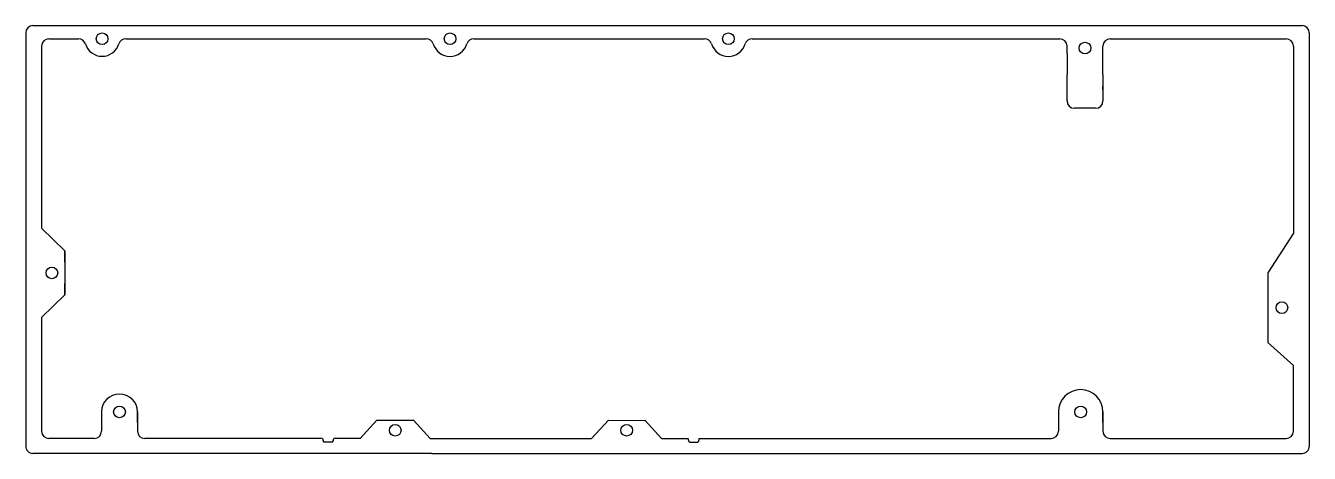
# Model space of a CAD drawing. Header units: millimetres. Extents: x 140 to 492, y 139 to 256.
import ezdxf

# ---------------------------------------------------------------- set-up
doc = ezdxf.new("R2010")
doc.units = ezdxf.units.MM

msp = doc.modelspace()

# ---------------------------------------------------------------- linework, layer by layer
at = {"linetype": 'Continuous'}
for p, q in [((140.47, 253.98), (140.47, 175.26)), ((142.47, 255.98), (489.88, 255.98)), ((491.88, 253.98), (491.88, 140.78)), ((144.82, 250.38), (144.82, 200.46)), ((146.82, 252.38), (154.9, 252.38)), ((167.9, 252.38), (250.13, 252.38)), ((263.16, 252.38), (326.33, 252.38)), ((339.36, 252.38), (423.57, 252.38)), ((425.57, 248.28), (425.57, 250.38)), ((435.38, 248.28), (435.38, 250.38)), ((437.38, 252.38), (485.53, 252.38)), ((487.53, 250.38), (487.53, 199.12)), ((425.57, 235.33), (425.57, 242.48)), ((435.38, 242.48), (435.38, 235.33)), ((433.38, 233.33), (427.57, 233.33)), ((151.22, 194.23), (144.82, 200.46)), ((487.53, 199.12), (480.48, 188.23)), ((151.22, 194.23), (151.22, 182.23)), ((480.48, 188.23), (480.48, 169.18)), ((151.22, 182.23), (144.82, 175.99)), ((144.82, 175.99), (144.82, 144.83)), ((140.47, 175.26), (140.47, 140.78)), ((480.48, 169.18), (487.53, 162.85)), ((487.53, 144.83), (487.53, 162.85)), ((161.25, 150.13), (161.25, 144.83)), ((171.07, 150.13), (171.07, 144.83)), ((236.64, 147.83), (232.05, 142.83)), ((236.64, 147.83), (246.64, 147.83)), ((246.64, 147.83), (236.64, 147.82)), ((246.64, 147.83), (251.23, 142.83)), ((299.99, 147.83), (295.4, 142.83)), ((299.99, 147.83), (309.99, 147.82)), ((309.99, 147.83), (314.58, 142.83)), ((423.19, 150.13), (423.19, 144.83)), ((435.38, 150.13), (435.38, 144.83)), ((159.25, 142.83), (146.82, 142.83)), ((221.75, 142.83), (173.07, 142.83)), ((224.43, 141.83), (222.13, 141.83)), ((232.05, 142.83), (224.8, 142.83)), ((251.23, 142.83), (295.4, 142.83)), ((314.58, 142.83), (321.83, 142.83)), ((322.2, 141.83), (324.5, 141.83)), ((324.88, 142.83), (421.19, 142.83)), ((437.38, 142.83), (485.53, 142.83)), ((251.64, 138.78), (142.47, 138.78)), ((251.64, 138.78), (489.88, 138.78))]:
    msp.add_line(p, q, dxfattribs=at)
at = {"color": 0}
for p, q in [((146.82, 252.38), (154.9, 252.38)), ((167.9, 252.38), (177.92, 252.38)), ((182.97, 252.38), (196.97, 252.38)), ((202.02, 252.38), (216.02, 252.38)), ((221.07, 252.38), (235.07, 252.38)), ((240.12, 252.38), (250.13, 252.38)), ((263.16, 252.38), (273.17, 252.38)), ((278.22, 252.38), (292.22, 252.38)), ((297.27, 252.38), (311.27, 252.38)), ((316.32, 252.38), (326.33, 252.38)), ((339.36, 252.38), (349.37, 252.38)), ((354.42, 252.38), (368.42, 252.38)), ((373.47, 252.38), (387.47, 252.38)), ((392.52, 252.38), (406.52, 252.38)), ((411.57, 252.38), (423.57, 252.38)), ((437.38, 252.38), (449.38, 252.38)), ((454.43, 252.38), (468.43, 252.38)), ((473.48, 252.38), (485.53, 252.38)), ((425.57, 248.28), (425.57, 242.48)), ((435.38, 242.48), (435.38, 248.28)), ((435.38, 238.38), (435.38, 239.38)), ((151.22, 191.13), (151.22, 194.23)), ((151.22, 182.23), (151.22, 185.33)), ((161.25, 150.13), (161.25, 147.23)), ((171.07, 147.23), (171.07, 150.13)), ((423.19, 150.13), (423.19, 147.23)), ((435.38, 147.23), (435.38, 150.13))]:
    msp.add_line(p, q, dxfattribs=at)
at = {"linetype": 'Continuous'}
for centre in [(161.4, 252.38), (256.65, 252.38), (332.85, 252.38), (430.48, 249.83), (147.64, 188.23), (484.38, 178.7), (166.16, 150.13), (429.29, 150.13), (241.64, 145.1), (304.99, 145.1)]:
    msp.add_circle(centre, 1.6, dxfattribs=at)
for centre, radius, start, end in [((142.47, 253.98), 2, 90, 180), ((489.88, 253.98), 2, 0, 90), ((146.82, 250.38), 2, 90, 180), ((154.9, 250.38), 2, 17.1046, 90), ((161.4, 252.38), 4.8, 197.1046, 342.8954), ((167.9, 250.38), 2, 90, 162.8954), ((250.13, 250.38), 2, 17.0639, 90), ((256.65, 252.38), 4.82, 197.0639, 342.9361), ((263.16, 250.38), 2, 90, 162.9361), ((326.33, 250.38), 2, 17.0639, 90), ((332.85, 252.38), 4.82, 197.0639, 342.9361), ((339.36, 250.38), 2, 90, 162.9361), ((423.57, 250.38), 2, 0, 90), ((437.38, 250.38), 2, 90, 180), ((485.53, 250.38), 2, 0, 90), ((427.57, 235.33), 2, 180, 270), ((433.38, 235.33), 2, 270, 0), ((166.16, 150.13), 4.91, 0, 180), ((429.29, 150.13), 6.1, 0, 180), ((146.82, 144.83), 2, 180, 270), ((159.25, 144.83), 2, 270, 0), ((173.07, 144.83), 2, 180, 270), ((421.19, 144.83), 2, 270, 0), ((437.38, 144.83), 2, 180, 270), ((485.53, 144.83), 2, 270, 0), ((142.47, 140.78), 2, 180, 270.0024), ((223.28, 142.83), 1.52, 180, 221.0083), ((223.28, 142.83), 1.52, 318.9917, 0), ((323.35, 142.83), 1.52, 180, 221.0083), ((323.35, 142.83), 1.52, 318.9917, 0), ((489.88, 140.78), 2, 269.9989, 0)]:
    msp.add_arc(centre, radius, start, end, dxfattribs=at)

doc.saveas('drawing.dxf')
